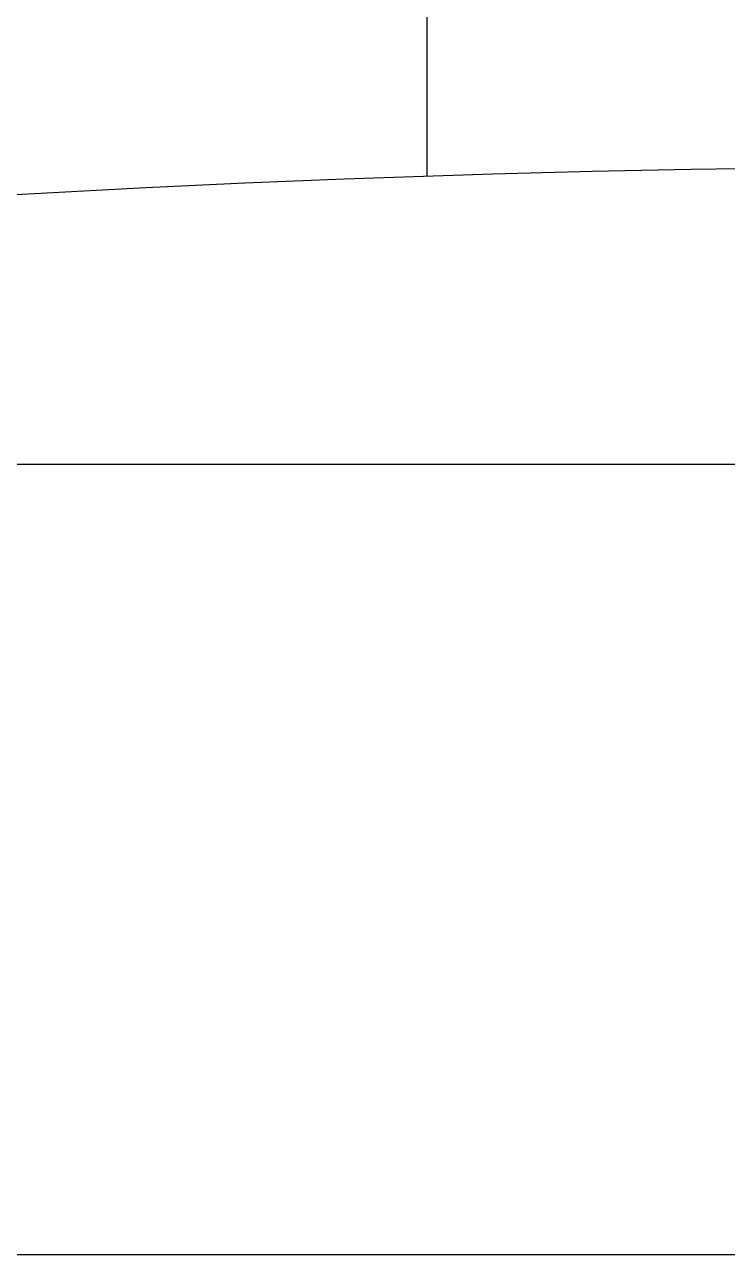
# Model space of a CAD drawing. Header units: inches. Extents: x -246336 to 136055, y -106871 to 69513.
# Drawn here: x -163214.77 to -163186.75, y -40525.36 to -40476.34 of the extents above; entities that cross this region are included whole.
import ezdxf

# ---------------------------------------------------------------- set-up
doc = ezdxf.new("R2010")
doc.units = ezdxf.units.IN
doc.header["$MEASUREMENT"] = 0

msp = doc.modelspace()

# ---------------------------------------------------------------- hatches: boundary and pattern name
h = msp.add_hatch()
h.set_pattern_fill('ANSI31', color=8, scale=315, angle=45, style=0)
h.set_pattern_definition([(90, (-164891.877, -45110.658), (-39.375, 7e-15), [])])
edge = h.paths.add_edge_path()
edge.add_line((-163050.332, -40493.858), (-163050.332, -40525.358))
edge.add_line((-163050.332, -40525.358), (-162965.242, -40525.358))
edge.add_line((-162965.242, -40525.358), (-162969.328, -40228.248))
edge.add_line((-162969.328, -40228.248), (-162969.687, -40228.268))
edge.add_spline(control_points=[(-162969.687, -40228.268), (-162969.68, -40228.685), (-162969.833, -40230.925), (-162972.856, -40235.559), (-162979.82, -40241.413), (-162988.835, -40248.717), (-162999.84, -40254.661), (-163011.231, -40261.113), (-163024.138, -40265.385), (-163038.515, -40270.139), (-163052.747, -40271.542), (-163067.284, -40273.437), (-163080.576, -40271.698), (-163096.284, -40269.212), (-163111.992, -40264.642), (-163126.766, -40258.313), (-163139.294, -40253.639), (-163146.593, -40249.993), (-163152.209, -40246.628), (-163158.245, -40242.702), (-163163.299, -40238.636), (-163166.808, -40235.831), (-163171.722, -40232.326), (-163177.478, -40227.558), (-163176.013, -40228.358)], knot_values=[0, 0, 0, 0, 0.846435, 4.570288, 10.761289, 19.674615, 28.257374, 36.419492, 46.496521, 56.102407, 67.423839, 75.767991, 86.108162, 94.746274, 108.472174, 119.532306, 127.763514, 137.084023, 138.715145, 141.986935, 150.589902, 152.324974, 153.010736, 158.15092, 158.15092, 158.15092, 158.15092], degree=3, periodic=0)
edge.add_arc((-163282.073, -40403.175), 204.474, 58.75524, 119.68649)
edge.add_line((-163383.339, -40225.539), (-163387.454, -40525.358))
edge.add_line((-163387.454, -40525.358), (-163302.332, -40525.358))
edge.add_line((-163302.332, -40525.358), (-163302.332, -40493.858))
edge.add_arc((-163176.332, -41158.034), 676.022, 79.258143, 100.741857, ccw=False)

# ---------------------------------------------------------------- linework, layer by layer
for p, q in [((-163302.332, -40493.858), (-163050.332, -40493.858)), ((-164982.332, -40525.358), (-163176.332, -40525.358))]:
    msp.add_line(p, q)
msp.add_arc((-163176.332, -41158.034), 676.022, 79.258143, 100.741857)

doc.saveas('drawing.dxf')
